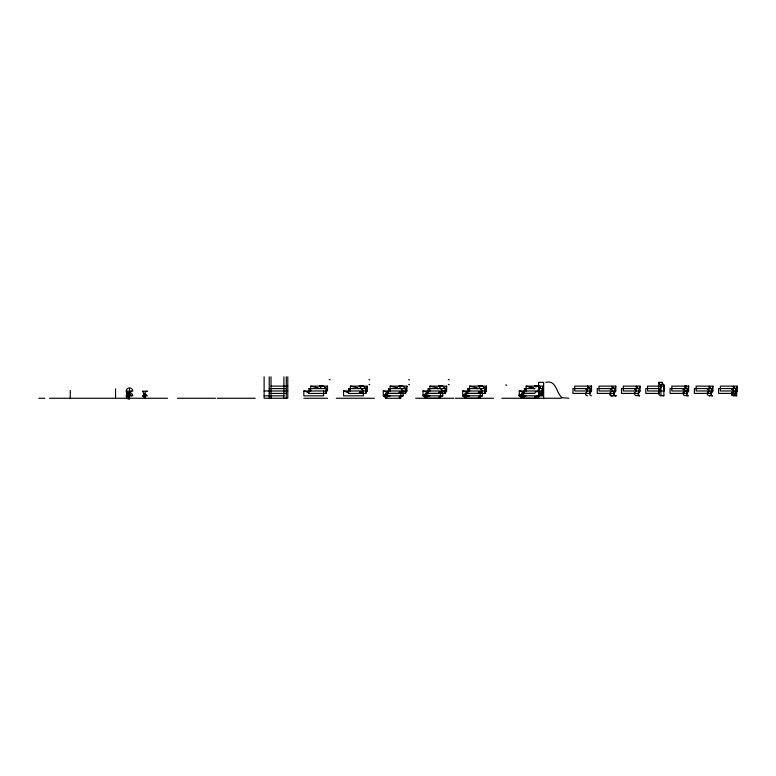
<?xml version="1.0" encoding="UTF-8"?>
<svg xmlns="http://www.w3.org/2000/svg" width="776" height="776" viewBox="0 0 776 776"><rect width="100%" height="100%" fill="white"/><g stroke="black" fill="none" stroke-linecap="round" stroke-linejoin="round"><path stroke-width="1.16" d="M521.802 393.626L522.403 394.538M521.453 397.137C521.647 398.864 524.295 395.236 526.138 395.847L522.84 394.771M129.495 393.073L129.893 391.579L131.464 391.182M662.326 382.607L662.52 383.877M710.884 393.723L711.078 394.994M361.092 393.49L363.304 391.007L359.249 392.249L360.433 393.286M400.814 393.432L385.779 393.413L385.779 398.263L400.814 398.282L400.843 393.325L403.016 391.007L403.054 395.838L398.98 397.108L400.164 398.146M440.438 398.301L440.574 393.267L442.737 391.007L438.683 392.249L439.856 393.286M480.237 393.432L465.212 393.413L465.212 398.263L480.237 398.282L480.266 393.325L482.449 391.007L482.478 395.838L478.414 397.108L479.597 398.146M585.395 393.49L587.607 391.007L587.636 386.128M609.674 393.49L611.886 391.007M633.953 393.49L636.165 391.007L636.194 386.128L638.27 388.417M658.232 393.49L660.444 391.007L660.473 386.128M682.511 393.49L684.723 391.007L684.752 386.128M706.79 393.49L709.002 391.007M731.079 393.49L733.281 391.007L733.31 386.128L735.25 388.233M613.787 393.539L613.962 394.994M614.272 393.539L614.495 395.071L615.737 395.818M638.066 393.539L638.241 394.994M686.624 393.539L686.799 394.994M540.92 393.374L542.288 391.211M686.605 393.374L688.021 391.172M710.884 393.374L712.31 391.162M735.163 393.374L736.579 391.172M325.813 392.336L325.92 393.51M365.525 392.336L365.632 393.51L365.729 388.572L348.657 388.572L348.657 393.471L365.729 393.432M405.247 392.336L405.344 393.51L406.896 391.017L406.934 386.128L390.144 386.128L390.144 390.978M444.958 392.336L445.065 393.51L445.152 388.553L428.08 388.572L428.08 393.471L445.152 393.413M484.67 392.336L484.777 393.51L486.319 391.017L486.368 386.128L469.577 386.128L469.577 390.978M541.27 392.336L541.367 393.51L542.919 391.017L542.957 386.128L526.167 386.128L526.167 390.978M589.828 392.336L589.935 393.51L591.477 391.017M614.107 392.336L614.214 393.51L614.301 391.463M638.386 392.336L638.493 393.51L640.035 391.017L640.084 386.128L623.293 386.128L623.293 390.978L640.084 390.978M735.512 392.336L735.609 393.51L737.161 391.017L737.2 386.128L720.409 386.128L720.409 390.978L737.2 390.978M308.945 388.572L326.007 388.572L326.007 393.432L308.945 393.451L309.139 388.563M388.369 388.572L405.441 388.572L405.441 393.432L388.369 393.451L388.572 388.563M467.802 388.553L484.874 388.572L484.874 393.432L467.802 393.451L467.996 388.563M534.635 393.413L524.392 393.451L524.45 388.504L526.147 390.939M731.574 393.393L731.913 392.704M325.939 391.647L327.491 386.157L310.72 386.128L310.72 390.978M365.651 391.647L367.213 386.157L350.432 386.128L350.432 390.978M405.373 391.647L406.925 386.157M445.084 391.647L446.636 386.157L429.865 386.128L429.865 390.978M484.796 391.647L486.358 386.157M541.396 391.647L542.948 386.157M589.954 391.647L591.506 386.157M614.233 391.647L615.785 386.157L599.014 386.128L599.014 390.978L615.795 390.978L615.795 386.128M638.512 391.647L640.064 386.157M687.07 391.647L688.632 386.157M711.35 391.647L712.911 386.157L696.13 386.128L696.13 390.978L712.921 390.978L712.921 386.128M735.638 391.647L737.19 386.157M521.753 394.014L521.627 394.315M589.983 393.539L589.905 395.071L591.457 395.818M663.878 387.719L664.353 386.157L647.572 386.128L647.572 390.978L664.363 390.978L664.363 386.128M524.411 388.553L534.945 388.553M687.061 392.316L687.051 393.51L688.593 391.017M711.311 392.365L711.33 393.51L711.427 391.463M521.899 397.622L522.529 397.079M535.003 397.108L536.294 398.185L535.003 397.108L539.048 395.847L539.077 386.128L534.955 385.827L536.837 385.915M683.472 392.549L685.004 391.201M707.76 392.549L709.4 391.123M732.04 392.549L733.679 391.123M385.43 394.538L385.779 393.577L386.38 394.538M425.151 394.538L425.49 393.626L426.092 394.538M464.863 394.538L465.212 393.577L465.813 394.538M538.175 392.113L539.436 391.123M367.174 391.017L365.593 393.49M446.607 391.017L445.026 393.49M615.756 391.017L614.175 393.49M712.872 391.017L711.291 393.49M538.166 391.754L539.039 391.007L535.333 392.006L535.285 392.879M385.09 394.848L383.761 395.595M424.802 394.848L423.483 395.595M464.514 394.848L463.194 395.595M519.862 395.566L521.113 394.848M520.958 394.955L519.784 395.595M386.38 397.147L385.779 397.962L385.43 397.137M426.092 397.147L425.5 397.962L425.151 397.137M465.813 397.147L465.212 397.962L464.863 397.137M535.353 396.866L537.962 396.09M386.817 396.924L390.115 395.847L386.817 394.771M426.528 396.924L429.826 395.847L426.528 394.771M466.24 396.924L469.538 395.847L466.24 394.771M523.005 396.846L524.207 396.42M524.576 396.303L525.294 396.09M442.737 395.847L438.692 397.108L439.876 398.146M403.025 390.988L398.961 392.249L400.144 393.286M482.449 390.988L478.394 392.249L479.578 393.286M146.974 391.182L145.102 392.142L145.005 398.263M545.829 382.355C556.111 379.736 556.149 392.142 561.436 397.176A4.753 3.608 0 0 0 562.503 397.71L568.895 398.263M658.717 382.607L659.736 384.363L663.878 384.721L663.878 395.838L660.046 395.605L658.737 394.179L658.717 382.306L662.374 382.306L662.374 384.537M271.008 386.128L287.789 386.128M436.839 388.553L438.227 388.65M476.561 388.553L478.026 388.63L477.027 388.019M533.151 388.553L534.615 388.63L528.766 386.72M269.224 388.572L286.295 388.572M539.145 388.572L541.464 388.553M614.301 388.553L597.239 388.553L597.239 393.413L614.301 393.413M638.58 388.553L621.518 388.553L621.518 393.413L638.58 393.432L638.58 391.463M659.455 388.553L645.797 388.553L645.797 393.413L659.455 393.413M711.427 388.553L694.355 388.553L694.355 393.413L711.427 393.413M735.706 388.553L718.634 388.553L718.634 393.413L735.706 393.413L735.706 389.523M264.121 390.978L287.789 390.978M323.621 390.978L323.621 395.838L303.833 395.838L303.833 390.978L327.501 390.978L327.501 386.128M385.09 396.827L383.315 395.867L383.266 390.978L406.934 390.978M464.514 396.827L462.748 395.867L462.69 390.978L486.368 390.978M521.113 396.827L519.338 395.867L519.289 390.978L542.957 390.978M127.477 391.172L131.804 391.182M142.648 391.182L147.362 391.182M269.224 393.432L286.295 393.432M539.145 393.432L541.464 393.413M127.477 395.896L131.513 395.896M142.648 395.905L147.362 395.905L145.034 393.577M264.121 395.838L283.909 395.838M383.266 395.838L403.054 395.838M462.69 395.838L482.478 395.838M519.289 395.838L539.077 395.838M539.136 395.741L542.472 395.838L542.472 391.007M610.557 395.838L616.639 395.838M639.589 395.838L635.35 395.44L634.438 393.539M688.157 395.838L683.908 395.44L682.996 393.539M709.516 395.838L712.436 395.838M733.378 395.741L736.715 395.838L736.715 391.007M38.8 398.263L44.814 398.263M49.538 398.263L167.548 398.263M177.442 398.263L215.534 398.263M217.154 398.263L255.246 398.263M303.833 398.263L327.501 398.263M336.299 398.263L374.391 398.263M415.723 398.263L453.824 398.263M455.444 398.263L493.536 398.263M501.888 398.263L561.339 398.263M440.525 393.432L425.49 393.413L425.49 398.263L440.525 398.282M536.769 398.301L536.827 396.342L536.837 398.282L521.802 398.263L521.802 393.413L534.518 393.422M521.802 393.413C527.816 394.092 521.074 391.085 519.309 390.988M482.449 386.128L478.336 385.827L480.208 388.563M442.737 386.128L438.605 385.847L440.778 388.563M363.304 386.128L359.191 385.827L361.344 388.563M398.117 388.572L397.603 388.019M318.684 388.572L318.17 388.019M526.196 386.128L528.815 386.729M469.596 386.128L476.27 387.757M429.885 386.128L436.558 387.757M390.173 386.128L396.837 387.757M350.451 386.128L357.125 387.757M310.74 386.128L317.413 387.757M709.477 395.828L707.654 395.071L707.275 393.539M612.351 395.828L610.537 395.071L610.159 393.539M611.866 395.828L610.043 395.071L609.674 393.539M587.587 395.828L585.764 395.071L585.395 393.539M529.853 386.972L532.996 387.806M462.719 390.988L466.589 392.258M423.007 390.988L426.878 392.258M383.286 390.988L387.166 392.258M343.574 390.988L347.444 392.258M303.862 390.988L307.733 392.258M521.132 391.521L523.034 392.19M533.151 387.855L534.615 388.63M712.368 395.818L711.301 395.275M663.81 384.692L662.675 384.091M688.089 395.818L687.022 395.275M663.81 395.818L662.869 395.391M639.531 395.818L638.396 395.217M615.252 395.818L614.175 395.275M437.315 388.019L438.304 388.63M357.881 388.019L358.881 388.63M423.027 395.867L424.802 396.827M467.094 392.52L467.802 393.451M427.382 392.52L428.08 393.451M387.67 392.52L388.369 393.451M347.958 392.52L348.657 393.451M308.237 392.52L308.945 393.451M735.629 395.324L736.366 395.721L735.541 395.246M541.396 395.324L542.123 395.721L541.299 395.246M484.709 388.611L482.517 386.167M444.997 388.611L442.805 386.167M405.285 388.611L403.084 386.167L398.912 385.827L400.785 388.563M365.574 388.611L363.372 386.167M325.881 388.63L323.66 386.167L319.479 385.827L321.351 388.563M142.677 395.935L144.976 398.233M129.524 393.577L131.823 395.876M127.167 395.935L129.466 398.233L129.495 388.873M524.12 392.869L523.538 392.433L524.285 393.092M684.791 386.167L686.372 387.855M660.512 386.167L661.588 387.282M587.674 386.167L589.391 388.019M539.107 386.167L540.455 387.573M731.525 388.727L733.281 390.939M707.246 388.727L709.002 390.939M682.958 388.727L684.723 390.939M658.678 388.727L660.444 390.939M634.399 388.727L636.165 390.939M610.12 388.727L611.886 390.939M585.841 388.727L587.607 390.939M480.683 388.727L482.449 390.939M440.972 388.727L442.737 390.939M401.26 388.727L403.016 390.939M361.538 388.727L363.304 390.939M536.051 386.749L534.974 385.924L536.168 386.904M710.409 387.573L709.07 386.167L709.031 390.978M613.457 387.757L611.954 386.167L611.915 390.978M538.166 389.785L539.039 390.939M468.151 388.727L469.558 390.939M428.439 388.727L429.836 390.939M388.727 388.727L390.124 390.939M349.006 388.727L350.412 390.939M309.294 388.727L310.691 390.939M731.807 394.897L732.893 395.605L731.758 394.829M142.658 391.211L144.53 395.285M127.148 391.211L129.02 395.285M144.792 396.138L145.005 397.875M129.282 396.138L129.495 397.797M731.564 393.752L731.632 394.499L731.564 393.539M733.805 391.007L733.805 395.838M660.958 384.721L660.958 395.838M543.656 398.263L543.656 382.355L538.602 382.355L538.602 398.263M539.562 391.007L539.562 395.838M446.646 386.128L446.646 390.978L422.978 390.978L422.978 395.838L442.766 395.838L442.766 390.978M367.223 386.128L367.223 390.978L343.545 390.978L343.545 395.838L363.333 395.838L363.333 390.978M287.789 376.816L287.789 398.263L264.121 398.263L264.121 376.816M286.286 376.816L286.286 398.263M283.909 376.816L283.909 398.263M271.008 376.816L271.008 398.263M269.224 376.816L269.224 398.263M115.527 388.873L115.527 398.263M70.276 390.444L70.276 398.263M143.347 394.227A25.87 4.763 48.1 0 1 143.764 395.188M484.767 392.123A14.191 1.203 -68 0 1 484.913 391.385M484.573 388.029A44.222 1.242 72.1 0 1 484.496 387.855M468.18 388.97A29.818 1.086 65.7 0 1 468.423 389.329M480.703 388.941A28.605 1.251 60.4 0 1 480.994 389.29M464.087 394.703A25.065 2.493 -13.6 0 1 463.456 395.062M449.265 384.77A55.853 0.708 22 0 1 448.353 384.411M465.949 397.128A15.559 1.426 -9.2 0 1 466.444 396.895M449.246 379.91A55.853 0.708 22 0 1 448.334 379.551M466.376 392.229A13.9 1.562 8.9 0 1 466.939 392.501M463.456 396.614A25.065 2.493 13.6 0 1 464.087 396.972M466.444 394.79A15.617 1.581 7.9 0 1 465.949 394.557M475.96 387.728A13.59 1.086 8.6 0 1 476.784 387.99M388.747 388.97A29.818 1.086 65.7 0 1 388.989 389.329M384.654 394.703A25.065 2.493 -13.6 0 1 384.033 395.062M369.832 384.77A55.853 0.708 22 0 1 368.93 384.411M386.526 397.128A15.559 1.426 -9.2 0 1 387.011 396.895M386.952 392.229A13.9 1.562 8.9 0 1 387.515 392.501M384.033 396.614A25.065 2.493 13.6 0 1 384.654 396.972M387.011 394.79A15.617 1.581 7.9 0 1 386.526 394.557M396.536 387.728A13.59 1.086 8.6 0 1 397.351 387.99M356.815 387.728A13.59 1.086 8.6 0 1 357.639 387.99M347.231 392.229A13.9 1.562 8.9 0 1 347.793 392.501M330.101 379.91A55.853 0.708 22 0 1 329.189 379.551M361.558 388.941A28.605 1.251 60.4 0 1 361.849 389.29M349.035 388.97A29.818 1.086 65.7 0 1 349.278 389.329M365.428 388.029A44.222 1.242 72.1 0 1 365.35 387.855M365.622 392.123A14.191 1.203 -68 0 1 365.777 391.385M325.91 392.123A14.191 1.203 -68 0 1 326.056 391.385M325.716 388.029A44.222 1.242 72.1 0 1 325.629 387.855M309.323 388.97A29.818 1.086 65.7 0 1 309.556 389.329M307.519 392.229A13.9 1.562 8.9 0 1 308.082 392.501M317.103 387.728A13.59 1.086 8.6 0 1 317.927 387.99M405.334 392.123A14.191 1.203 -68 0 1 405.489 391.385M405.15 388.029A44.222 1.242 72.1 0 1 405.062 387.855M401.27 388.941A28.605 1.251 60.4 0 1 401.561 389.29M369.812 379.91A55.853 0.708 22 0 1 368.901 379.551M409.524 379.91A55.853 0.708 22 0 1 408.622 379.551M440.991 388.941A28.605 1.251 60.4 0 1 441.282 389.29M444.861 388.029A44.222 1.242 72.1 0 1 444.774 387.855M445.046 392.123A14.191 1.203 -68 0 1 445.201 391.385M436.248 387.728A13.59 1.086 8.6 0 1 437.063 387.99M426.722 394.79A15.617 1.581 7.9 0 1 426.237 394.557M423.745 396.614A25.065 2.493 13.6 0 1 424.365 396.972M426.664 392.229A13.9 1.562 8.9 0 1 427.227 392.501M426.237 397.128A15.559 1.426 -9.2 0 1 426.722 396.895M409.544 384.77A55.853 0.708 22 0 1 408.642 384.411M424.365 394.703A25.065 2.493 -13.6 0 1 423.745 395.062M428.468 388.97A29.818 1.086 65.7 0 1 428.701 389.329M129.495 394.46A3.279 3.279 0 0 1 126.216 391.182A3.279 3.279 0 0 1 129.495 387.903A3.279 3.279 0 0 1 132.774 391.182M127.836 394.227A25.87 4.763 48.1 0 1 128.253 395.188M129.495 399.184A3.279 3.279 0 0 1 126.216 395.905A3.279 3.279 0 0 1 129.495 392.627A3.279 3.279 0 0 1 132.774 395.905M541.357 392.123A14.191 1.203 -68 0 1 541.512 391.385M520.929 394.712A24.958 2.541 -12.8 0 1 520.521 394.965M520.376 394.809A25.259 2.561 -12.9 0 1 519.794 395.12M506.709 385.245A57.666 0.728 22 0 1 505.777 384.877M522.364 397.099A15.733 1.513 -8.3 0 1 522.733 396.895M523.558 392.239A14.249 1.736 7.3 0 1 523.916 392.472M519.26 394.829A60.101 5.442 -18.7 0 1 518.62 395.256M520.056 396.614A25.065 2.493 13.6 0 1 520.677 396.972M524.11 397.176A58.937 4.821 -14.2 0 1 523.577 397.157M535.11 397.07A6.819 1.048 -5 0 1 535.401 396.895M523.034 394.79A15.617 1.581 7.9 0 1 522.549 394.557M589.915 392.123A14.191 1.203 -68 0 1 590.07 391.385M589.731 388.029A44.222 1.242 72.1 0 1 589.644 387.855M585.851 388.941A28.605 1.251 60.4 0 1 586.152 389.29M614.194 392.123A14.191 1.203 -68 0 1 614.35 391.385M614.01 388.029A44.222 1.242 72.1 0 1 613.923 387.855M610.14 388.941A28.605 1.251 60.4 0 1 610.431 389.29M614.34 395.052A45.018 6.945 -36 0 1 614.049 394.935M638.619 395.052A45.018 6.945 -36 0 1 638.328 394.935M638.483 392.123A14.191 1.203 -68 0 1 638.629 391.385M634.419 388.941A28.605 1.251 60.4 0 1 634.71 389.29M658.698 388.941A28.605 1.251 60.4 0 1 658.989 389.29M662.782 384.013A45.018 6.936 -37.7 0 1 662.752 383.703M735.6 392.123A14.191 1.203 -68 0 1 735.755 391.385M731.535 388.941A28.605 1.251 60.4 0 1 731.826 389.29M736.055 390.027A37.093 2.27 -36.6 0 1 736.667 389.474M732.922 392.132A35.521 2.823 -30.4 0 1 733.107 391.958M732.03 394.809A45.706 7.585 -20 0 1 731.884 394.693M687.177 395.052A45.018 6.945 -36 0 1 686.886 394.935M687.041 392.123A14.191 1.203 -68 0 1 687.197 391.385M682.977 388.941A28.605 1.251 60.4 0 1 683.268 389.29M686.197 385.953A44.222 1.222 71.8 0 1 686.062 385.643M687.497 390.027A37.093 2.27 -36.6 0 1 688.108 389.474M684.364 392.132A35.521 2.823 -30.4 0 1 684.548 391.958M711.776 390.027A37.093 2.27 -36.6 0 1 712.387 389.474M708.643 392.132A35.521 2.823 -30.4 0 1 708.827 391.958M711.34 395.139A45.018 6.936 -37.7 0 1 711.311 394.819M711.32 392.123A14.191 1.203 -68 0 1 711.476 391.385M707.256 388.941A28.605 1.251 60.4 0 1 707.547 389.29M540.92 393.927L541.231 395.159L540.92 394.004M735.163 393.927L735.473 395.159L735.163 394.004M591.516 386.128L574.735 386.128L574.735 390.978L591.516 390.978L591.516 386.128M688.642 386.128L671.851 386.128L671.851 390.978L688.642 390.978L688.642 386.128M590.022 388.553L572.95 388.553L572.95 393.413L590.022 393.413L590.022 388.553M687.148 388.553L670.076 388.553L670.076 393.413L687.138 393.432L687.148 388.553M538.748 395.634L538.166 395.411L538.651 395.605"/></g></svg>
